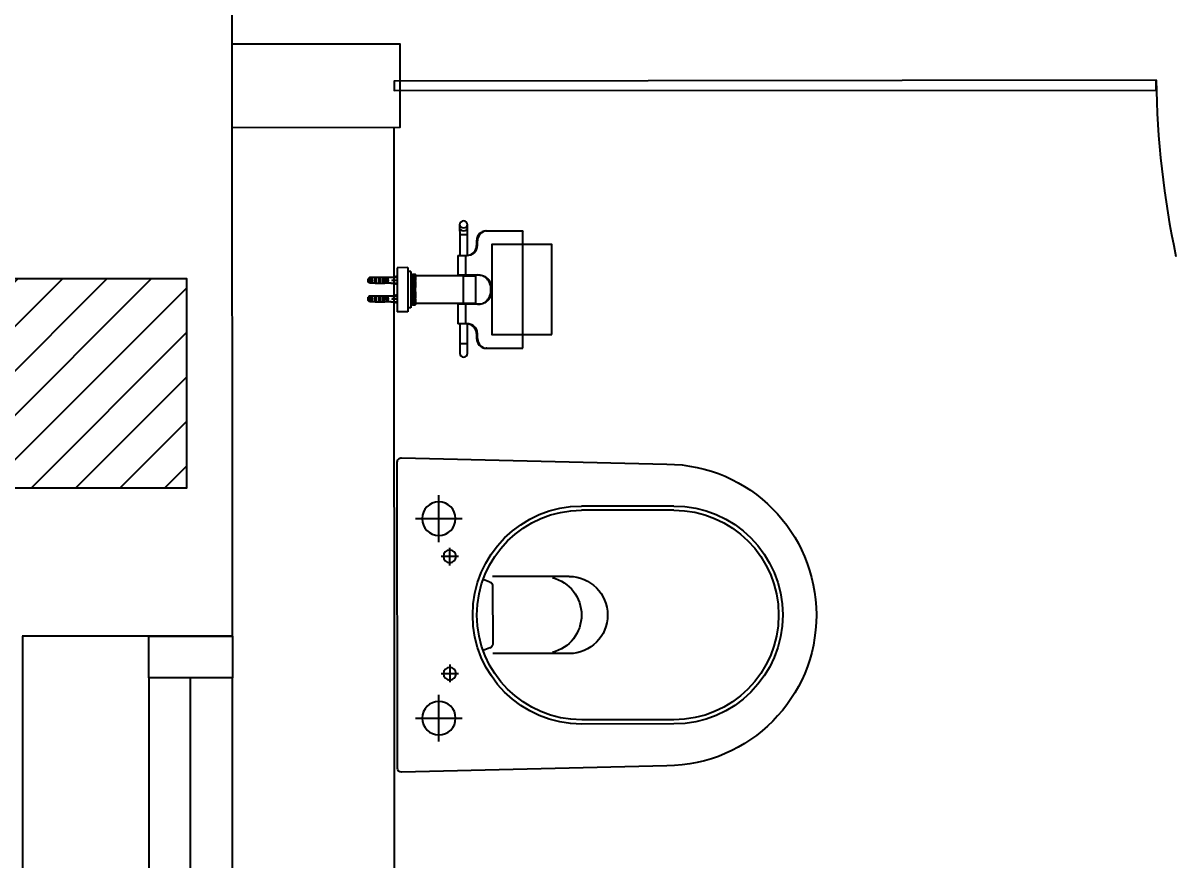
# Model space of a CAD drawing. Extents: x -678889171 to 586587, y -792238163 to 335485.
# Drawn here: x 83210 to 84585, y 35369 to 36367 of the extents above; entities that cross this region are included whole.
import ezdxf

# ---------------------------------------------------------------- set-up
doc = ezdxf.new("R2010")
doc.units = 0
doc.header["$MEASUREMENT"] = 0
doc.set_wipeout_variables(frame=1)
for name, color, linetype in [('XR-A-9TH-FLOOR$0$A-ANNO-SYMB', 252, 'Continuous'), ('XR-A-9TH-FLOOR$0$A-WALL', 252, 'Continuous'), ('XR-A-col-910$0$A-COLS', 252, 'Continuous'), ('XR-A-col-910$0$A-COLS-PATT', 252, 'Continuous'), ('XR-Typ24$0$XR-A-2ND-FLOOR$0$XR-A-TYP-2-3-4-5-6-7-8-9-10$0$A-FURN-SANT', 252, 'Continuous'), ('XR-Typ24$0$XR-A-2ND-FLOOR$0$XR-A-TYP-2-3-4-5-6-7-8-9-10$0$A-GLAZ', 252, 'Continuous'), ('XR-Typ24$0$XR-A-2ND-FLOOR$0$XR-A-TYP-2-3-4-5-6-7-8-9-10$0$A-GLAZ-FULL', 252, 'Continuous'), ('XR-Typ24$0$XR-A-2ND-FLOOR$0$XR-A-TYP-2-3-4-5-6-7-8-9-10$0$A-WALL', 252, 'Continuous'), ('XR-Typ24$0$XR-A-2ND-FLOOR$0$XR-A-TYP-2-3-4-5-6-7-8-9-10$0$XR-A-TYP-2-4-6-7-8$0$A-GLAZ', 252, 'Continuous')]:
    doc.layers.add(name, color=color, linetype=linetype)
doc.layers.add('XR-A-col-910$0$MOD-COL', color=252, linetype='Continuous', lineweight=50)

# ---------------------------------------------------------------- blocks, each defined once
blk = doc.blocks.new('*U1543')
at = {"layer": 'XR-A-col-910$0$A-COLS-PATT'}
h = blk.add_hatch(dxfattribs=at)
h.set_pattern_fill('ANSI31', color=256, scale=300)
h.set_pattern_definition([(45, (-2500, 50), (-26.516504, 26.516504), [])])
h.paths.add_polyline_path([(-18333.5, 85098.8), (-15333.5, 85098.8), (-15333.5, 84848.8), (-18333.5, 84848.8)])
at = {"layer": 'XR-A-col-910$0$A-COLS'}
blk.add_lwpolyline([(-18333.5, 85098.8), (-15333.5, 85098.8), (-15333.5, 84848.8), (-18333.5, 84848.8)], close=True, dxfattribs=at)
blk = doc.blocks.new('XR-A-col-910')
at = {"layer": 'XR-A-col-910$0$MOD-COL'}
blk.add_blockref('*U1543', (101538.5, -62558.8), dxfattribs=at)
blk = doc.blocks.new('XR-Typ24$0$XR-A-2ND-FLOOR$0$XR-A-TYP-2-3-4-5-6-7-8-9-10$0$XR-A-TYP$0$TYPICAL TYPES$0$XREF_3BR$0$SE4')
at = {"layer": 'XR-Typ24$0$XR-A-2ND-FLOOR$0$XR-A-TYP-2-3-4-5-6-7-8-9-10$0$A-FURN-SANT'}
for p, q in [((416.2, 478.2, 0), (410.3, 478.2, 0)), ((410.3, 472.4, 0), (410.3, 478.2, 0)), ((410.3, 472.4, 0), (410.3, 472.3, 0)), ((410.3, 472.3, 0), (410.3, 472.3, 0)), ((411.2, 476.4, 0), (415.2, 476.4, 0)), ((411.2, 476.4, 0), (411.2, 475.4, 0)), ((415.2, 475.4, 0), (411.2, 475.4, 0)), ((411.2, 472.4, 0), (415.2, 472.4, 0)), ((411.2, 472.4, 0), (411.2, 471.4, 0)), ((411.5, 479.4, 0), (414.9, 479.4, 0)), ((415.2, 476.4, 0), (415.2, 475.4, 0)), ((415.2, 472.4, 0), (415.2, 471.4, 0)), ((416.2, 472.4, 0), (416.2, 478.2, 0)), ((416.2, 472.4, 0), (416.2, 472.3, 0)), ((416.2, 472.3, 0), (416.2, 472.3, 0)), ((435.2, 478.2, 0), (429.3, 478.2, 0)), ((429.3, 472.4, 0), (429.3, 478.2, 0)), ((429.3, 472.4, 0), (429.3, 472.3, 0)), ((429.3, 472.3, 0), (429.3, 472.3, 0)), ((430.2, 476.4, 0), (434.2, 476.4, 0)), ((430.2, 476.4, 0), (430.2, 475.4, 0)), ((434.2, 475.4, 0), (430.2, 475.4, 0)), ((430.2, 472.4, 0), (434.2, 472.4, 0)), ((430.2, 472.4, 0), (430.2, 471.4, 0)), ((430.5, 479.4, 0), (433.9, 479.4, 0)), ((434.2, 476.4, 0), (434.2, 475.4, 0)), ((434.2, 472.4, 0), (434.2, 471.4, 0)), ((435.2, 472.4, 0), (435.2, 478.2, 0)), ((435.2, 472.4, 0), (435.2, 472.3, 0)), ((435.2, 472.3, 0), (435.2, 472.3, 0)), ((410.2, 470.5, 0), (410.4, 470.5, 0)), ((410.2, 465.5, 0), (410.2, 463.9, 0)), ((410.2, 464.6, 0), (410.5, 464.6, 0)), ((410.3, 462.8, 0), (410.3, 462.8, 0)), ((410.3, 462.8, 0), (410.3, 462.6, 0)), ((410.3, 456.4, 0), (410.3, 462.6, 0)), ((415.2, 471.4, 0), (411.2, 471.4, 0)), ((411.2, 468.4, 0), (415.2, 468.4, 0)), ((411.2, 468.4, 0), (411.2, 467.4, 0)), ((415.2, 467.4, 0), (411.2, 467.4, 0)), ((411.2, 464.4, 0), (412.5, 464.4, 0)), ((411.2, 464.4, 0), (411.2, 463.5, 0)), ((412.5, 463.5, 0), (411.2, 463.5, 0)), ((411.2, 460.4, 0), (412.5, 460.4, 0)), ((411.2, 460.4, 0), (411.2, 459.5, 0)), ((412.5, 464.4, 0), (412.5, 464.6, 0)), ((413.2, 464.4, 0), (412.5, 464.4, 0)), ((412.5, 460.9, 0), (412.5, 464.4, 0)), ((414, 460.9, 0), (412.5, 460.9, 0)), ((412.5, 460.3, 0), (412.5, 460.9, 0)), ((414, 460.3, 0), (412.5, 460.3, 0)), ((414, 464.4, 0), (413.2, 464.4, 0)), ((414, 464.4, 0), (414, 464.6, 0)), ((414, 464.4, 0), (415.2, 464.4, 0)), ((414, 460.9, 0), (414, 464.4, 0)), ((415.2, 463.5, 0), (414, 463.5, 0)), ((414, 460.3, 0), (414, 460.9, 0)), ((414, 460.4, 0), (415.2, 460.4, 0)), ((415.2, 468.4, 0), (415.2, 467.4, 0)), ((415.2, 464.4, 0), (415.2, 463.5, 0)), ((415.2, 460.4, 0), (415.2, 459.5, 0)), ((416.2, 464.6, 0), (415.9, 464.6, 0)), ((416.2, 470.5, 0), (416, 470.5, 0)), ((416.2, 463.9, 0), (416.2, 465.5, 0)), ((416.2, 462.8, 0), (416.2, 462.6, 0)), ((416.2, 462.8, 0), (416.2, 462.8, 0)), ((416.2, 456.4, 0), (416.2, 462.6, 0)), ((429.2, 470.5, 0), (429.4, 470.5, 0)), ((429.2, 465.5, 0), (429.2, 463.9, 0)), ((429.2, 464.6, 0), (429.5, 464.6, 0)), ((429.3, 462.8, 0), (429.3, 462.8, 0)), ((429.3, 462.8, 0), (429.3, 462.6, 0)), ((429.3, 456.4, 0), (429.3, 462.6, 0)), ((434.2, 471.4, 0), (430.2, 471.4, 0)), ((430.2, 468.4, 0), (434.2, 468.4, 0)), ((430.2, 468.4, 0), (430.2, 467.4, 0)), ((434.2, 467.4, 0), (430.2, 467.4, 0)), ((430.2, 464.4, 0), (431.5, 464.4, 0)), ((430.2, 464.4, 0), (430.2, 463.5, 0)), ((431.5, 463.5, 0), (430.2, 463.5, 0)), ((430.2, 460.4, 0), (431.5, 460.4, 0)), ((430.2, 460.4, 0), (430.2, 459.5, 0)), ((431.5, 464.4, 0), (431.5, 464.6, 0)), ((432.2, 464.4, 0), (431.5, 464.4, 0)), ((431.5, 460.9, 0), (431.5, 464.4, 0)), ((433, 460.9, 0), (431.5, 460.9, 0)), ((431.5, 460.3, 0), (431.5, 460.9, 0)), ((433, 460.3, 0), (431.5, 460.3, 0)), ((433, 464.4, 0), (432.2, 464.4, 0)), ((433, 464.4, 0), (433, 464.6, 0)), ((433, 464.4, 0), (434.2, 464.4, 0)), ((433, 460.9, 0), (433, 464.4, 0)), ((434.2, 463.5, 0), (433, 463.5, 0)), ((433, 460.3, 0), (433, 460.9, 0)), ((433, 460.4, 0), (434.2, 460.4, 0)), ((434.2, 468.4, 0), (434.2, 467.4, 0)), ((434.2, 464.4, 0), (434.2, 463.5, 0)), ((434.2, 460.4, 0), (434.2, 459.5, 0)), ((435.2, 464.6, 0), (434.9, 464.6, 0)), ((435.2, 470.5, 0), (435, 470.5, 0)), ((435.2, 463.9, 0), (435.2, 465.5, 0)), ((435.2, 462.8, 0), (435.2, 462.6, 0)), ((435.2, 462.8, 0), (435.2, 462.8, 0)), ((435.2, 456.4, 0), (435.2, 462.6, 0)), ((445.2, 449.9, 0), (400.2, 449.9, 0)), ((400.2, 438.9, 0), (400.2, 449.9, 0)), ((409, 449.9, 0), (410.2, 455.4, 0)), ((410.2, 456.4, 0), (410.3, 456.4, 0)), ((410.2, 456.4, 0), (410.2, 455.4, 0)), ((415.2, 459.5, 0), (411.2, 459.5, 0)), ((413.2, 449.9, 0), (413.2, 455.4, 0)), ((416.2, 456.4, 0), (416.2, 456.4, 0)), ((416.2, 455.4, 0), (416.2, 456.4, 0)), ((417.5, 449.9, 0), (416.2, 455.4, 0)), ((428, 449.9, 0), (429.2, 455.4, 0)), ((429.3, 456.4, 0), (429.2, 456.4, 0)), ((429.2, 456.4, 0), (429.2, 455.4, 0)), ((434.2, 459.5, 0), (430.2, 459.5, 0)), ((432.2, 449.9, 0), (432.2, 455.4, 0)), ((435.2, 456.4, 0), (435.2, 456.4, 0)), ((435.2, 455.4, 0), (435.2, 456.4, 0)), ((436.5, 449.9, 0), (435.2, 455.4, 0)), ((445.2, 438.9, 0), (445.2, 449.9, 0)), ((445.2, 438.9, 0), (400.2, 438.9, 0)), ((404.2, 435.9, 0), (404.2, 438.9, 0)), ((441.2, 435.9, 0), (441.2, 438.9, 0)), ((441.2, 435.9, 0), (404.2, 435.9, 0)), ((407.2, 434.2, 0), (407.2, 434.2, 0)), ((407.2, 431.4, 0), (407.2, 434.2, 0)), ((407.7, 434.2, 0), (407.2, 434.2, 0)), ((407.2, 434.2, 0), (407.2, 431.4, 0)), ((407.5, 431.4, 0), (407.2, 431.4, 0)), ((407.2, 431.4, 0), (407.2, 431.4, 0)), ((407.2, 431.4, 0), (407.2, 431.2, 0)), ((407.2, 431.4, 0), (407.2, 431.2, 0)), ((407.2, 431.2, 0), (407.2, 431.2, 0)), ((407.2, 431.2, 0), (407.4, 431.2, 0)), ((407.4, 431.4, 0), (407.4, 431.2, 0)), ((407.4, 431.2, 0), (407.5, 431.2, 0)), ((407.5, 431.4, 0), (407.5, 431.2, 0)), ((408, 431.2, 0), (407.5, 431.2, 0)), ((407.7, 435.9, 0), (407.7, 434.2, 0)), ((408, 434.2, 0), (407.7, 434.2, 0)), ((407.8, 433.3, 0), (407.8, 434.2, 0)), ((407.8, 434.2, 0), (407.8, 433.6, 0)), ((407.9, 433.6, 0), (407.8, 433.6, 0)), ((407.8, 433.6, 0), (407.8, 433.3, 0)), ((407.8, 433.3, 0), (407.8, 433.3, 0)), ((407.8, 433.3, 0), (407.9, 433.3, 0)), ((407.9, 434.2, 0), (407.9, 433.6, 0)), ((407.9, 433.6, 0), (408, 433.6, 0)), ((407.9, 433.3, 0), (407.9, 433.6, 0)), ((407.9, 433.3, 0), (408.4, 433.3, 0)), ((408.2, 434.2, 0), (408, 434.2, 0)), ((408, 433.6, 0), (408, 434.2, 0)), ((408, 434.2, 0), (408, 433.6, 0)), ((408.2, 433.6, 0), (408, 433.6, 0)), ((408, 431.2, 0), (408, 433.3, 0)), ((408.3, 431.6, 0), (408, 431.6, 0)), ((408.4, 431.4, 0), (408, 431.4, 0)), ((408, 431.2, 0), (408.1, 431.2, 0)), ((408.1, 431.4, 0), (408.1, 431.2, 0)), ((408.1, 431.2, 0), (408.4, 431.2, 0)), ((408.2, 433.6, 0), (408.2, 434.2, 0)), ((409.6, 434.2, 0), (408.2, 434.2, 0)), ((409.9, 433.6, 0), (408.2, 433.6, 0)), ((408.3, 431.6, 0), (408.3, 433.3, 0)), ((408.4, 431.6, 0), (408.3, 431.6, 0)), ((408.4, 433.6, 0), (408.4, 431.6, 0)), ((408.9, 431.6, 0), (408.4, 431.6, 0)), ((408.4, 431.6, 0), (408.4, 431.2, 0)), ((409.6, 431.2, 0), (408.4, 431.2, 0)), ((408.7, 381.9, 0), (408.7, 431.2, 0)), ((408.9, 431.6, 0), (408.9, 433.6, 0)), ((408.9, 431.6, 0), (409.3, 431.6, 0)), ((409.3, 431.6, 0), (409.3, 433.6, 0)), ((409.3, 431.6, 0), (409.6, 431.6, 0)), ((411.7, 434.2, 0), (409.6, 434.2, 0)), ((409.6, 431.6, 0), (409.6, 433.6, 0)), ((409.6, 431.2, 0), (409.6, 431.6, 0)), ((409.6, 431.6, 0), (410.1, 431.6, 0)), ((412, 431.2, 0), (409.6, 431.2, 0)), ((409.9, 433.6, 0), (409.9, 434.2, 0)), ((412.4, 433.6, 0), (409.9, 433.6, 0)), ((410.1, 431.6, 0), (410.1, 433.6, 0)), ((410.1, 431.6, 0), (410.5, 431.6, 0)), ((410.5, 431.6, 0), (410.5, 433.6, 0)), ((410.5, 431.6, 0), (411.3, 431.6, 0)), ((411.3, 431.6, 0), (411.3, 433.6, 0)), ((411.3, 431.6, 0), (411.7, 431.6, 0)), ((412.4, 434.2, 0), (411.7, 434.2, 0)), ((411.7, 431.6, 0), (411.7, 433.6, 0)), ((411.7, 431.6, 0), (412.2, 431.6, 0)), ((412, 431.2, 0), (412, 431.6, 0)), ((413.4, 431.2, 0), (412, 431.2, 0)), ((412.2, 431.6, 0), (412.2, 433.6, 0)), ((412.2, 431.6, 0), (412.8, 431.6, 0)), ((412.8, 434.2, 0), (412.4, 434.2, 0)), ((412.4, 433.6, 0), (412.4, 434.2, 0)), ((412.8, 433.6, 0), (412.4, 433.6, 0)), ((413.6, 434.2, 0), (412.8, 434.2, 0)), ((412.8, 433.6, 0), (412.8, 434.2, 0)), ((413.6, 433.6, 0), (412.8, 433.6, 0)), ((412.8, 431.6, 0), (412.8, 433.6, 0)), ((412.8, 431.6, 0), (416, 431.6, 0)), ((413.4, 431.2, 0), (413.4, 431.6, 0)), ((413.4, 431.2, 0), (413.4, 431.6, 0)), ((413.4, 431.2, 0), (413.4, 431.2, 0)), ((415.6, 434.2, 0), (413.6, 434.2, 0)), ((413.6, 433.6, 0), (413.6, 434.2, 0)), ((415.6, 433.6, 0), (413.6, 433.6, 0)), ((414.2, 431.6, 0), (414.2, 431.2, 0)), ((414.6, 431.2, 0), (414.2, 431.2, 0)), ((414.6, 431.6, 0), (414.6, 431.2, 0)), ((414.7, 431.2, 0), (414.6, 431.2, 0)), ((414.7, 431.2, 0), (414.7, 431.6, 0)), ((414.9, 431.2, 0), (414.7, 431.2, 0)), ((414.9, 431.2, 0), (414.9, 431.6, 0)), ((415.1, 431.2, 0), (414.9, 431.2, 0)), ((415.1, 431.2, 0), (415.1, 431.6, 0)), ((415.9, 431.2, 0), (415.1, 431.2, 0)), ((416.2, 434.2, 0), (415.6, 434.2, 0)), ((415.6, 433.6, 0), (415.6, 434.2, 0)), ((416.2, 433.6, 0), (415.6, 433.6, 0)), ((415.9, 431.2, 0), (415.9, 431.6, 0)), ((416.8, 431.2, 0), (415.9, 431.2, 0)), ((416, 431.6, 0), (416, 433.6, 0)), ((416, 431.6, 0), (419.6, 431.6, 0)), ((418.1, 434.2, 0), (416.2, 434.2, 0)), ((416.2, 433.6, 0), (416.2, 434.2, 0)), ((418.1, 433.6, 0), (416.2, 433.6, 0)), ((416.8, 431.2, 0), (416.8, 431.6, 0)), ((418.5, 431.2, 0), (416.8, 431.2, 0)), ((418.8, 434.2, 0), (418.1, 434.2, 0)), ((418.1, 433.6, 0), (418.1, 434.2, 0)), ((418.8, 433.6, 0), (418.1, 433.6, 0)), ((418.5, 431.2, 0), (418.5, 431.6, 0)), ((419.7, 431.2, 0), (418.5, 431.2, 0)), ((419.3, 434.2, 0), (418.8, 434.2, 0)), ((418.8, 433.6, 0), (418.8, 434.2, 0)), ((419.3, 433.6, 0), (418.8, 433.6, 0)), ((419.5, 434.2, 0), (419.3, 434.2, 0)), ((419.3, 433.6, 0), (419.3, 434.2, 0)), ((419.5, 433.6, 0), (419.3, 433.6, 0)), ((419.6, 434.2, 0), (419.5, 434.2, 0)), ((419.5, 433.6, 0), (419.5, 434.2, 0)), ((419.6, 433.6, 0), (419.5, 433.6, 0)), ((420.2, 434.2, 0), (419.6, 434.2, 0)), ((419.6, 433.6, 0), (419.6, 434.2, 0)), ((420.2, 433.6, 0), (419.6, 433.6, 0)), ((419.6, 431.6, 0), (419.6, 433.6, 0)), ((419.6, 431.6, 0), (420.1, 431.6, 0)), ((419.7, 431.2, 0), (419.7, 431.6, 0)), ((420.4, 431.2, 0), (419.7, 431.2, 0)), ((420.1, 431.6, 0), (420.1, 433.6, 0)), ((420.1, 433.6, 0), (420.1, 431.6, 0)), ((420.1, 431.6, 0), (420.1, 431.6, 0)), ((420.1, 431.6, 0), (420.3, 431.6, 0)), ((420.2, 433.6, 0), (420.2, 434.2, 0)), ((420.2, 434.2, 0), (420.2, 434.2, 0)), ((420.3, 434.2, 0), (420.2, 434.2, 0)), ((420.2, 433.6, 0), (420.2, 434.2, 0)), ((420.2, 433.6, 0), (420.2, 433.6, 0)), ((420.3, 431.6, 0), (420.3, 434.2, 0)), ((420.3, 434.2, 0), (420.6, 434.2, 0)), ((420.3, 431.6, 0), (420.6, 431.6, 0)), ((420.4, 431.2, 0), (420.4, 431.6, 0)), ((420.6, 434.2, 0), (420.8, 434.2, 0)), ((420.6, 431.6, 0), (420.6, 434.2, 0)), ((420.6, 431.6, 0), (420.6, 432.2, 0)), ((420.6, 432.2, 0), (420.8, 432.2, 0)), ((420.6, 431.6, 0), (420.6, 432.2, 0)), ((420.6, 431.6, 0), (420.6, 431.6, 0)), ((420.6, 431.6, 0), (420.6, 431.6, 0)), ((420.6, 431.6, 0), (420.9, 431.6, 0)), ((420.8, 432.2, 0), (420.8, 434.2, 0)), ((420.8, 434.2, 0), (422, 434.2, 0)), ((420.8, 432.2, 0), (422, 432.2, 0)), ((420.9, 431.6, 0), (420.9, 432.2, 0)), ((420.9, 431.6, 0), (421.2, 431.6, 0)), ((421.2, 431.6, 0), (421.2, 432.2, 0)), ((421.3, 431.6, 0), (421.2, 431.6, 0)), ((421.3, 431.6, 0), (421.3, 432.2, 0)), ((421.3, 431.6, 0), (422.4, 431.6, 0)), ((422, 432.2, 0), (422, 434.2, 0)), ((422, 434.2, 0), (422.3, 434.2, 0)), ((422, 432.2, 0), (422.3, 432.2, 0)), ((424.9, 434.2, 0), (422.3, 434.2, 0)), ((422.3, 432.2, 0), (422.3, 434.2, 0)), ((422.3, 432.2, 0), (422.7, 432.2, 0)), ((422.4, 431.6, 0), (422.4, 432.2, 0)), ((422.4, 431.6, 0), (422.7, 431.6, 0)), ((422.7, 432.2, 0), (422.7, 434.2, 0)), ((422.7, 432.5, 0), (422.7, 432.5, 0)), ((422.7, 432.5, 0), (422.9, 432.5, 0)), ((422.7, 431.6, 0), (422.7, 432.5, 0)), ((422.7, 432.5, 0), (422.7, 431.6, 0)), ((422.7, 431.6, 0), (422.7, 432.2, 0)), ((422.7, 431.6, 0), (422.7, 432.2, 0)), ((422.7, 431.6, 0), (422.7, 431.6, 0)), ((422.7, 431.6, 0), (422.7, 431.6, 0)), ((422.7, 431.6, 0), (423, 431.6, 0)), ((422.7, 431.4, 0), (422.7, 431.4, 0)), ((422.9, 432.5, 0), (422.9, 434.2, 0)), ((422.9, 432.5, 0), (424, 432.5, 0)), ((423, 431.6, 0), (423, 432.5, 0)), ((423, 431.6, 0), (424.1, 431.6, 0)), ((423.7, 431.6, 0), (423.7, 431.6, 0)), ((424, 432.5, 0), (424, 434.2, 0)), ((424, 432.5, 0), (424, 434.2, 0)), ((424, 432.5, 0), (424, 432.5, 0)), ((424.1, 434.2, 0), (424.1, 431.6, 0)), ((424.2, 431.6, 0), (424.1, 431.6, 0)), ((424.2, 431.6, 0), (424.2, 434.2, 0)), ((424.2, 431.6, 0), (424.5, 431.6, 0)), ((424.5, 431.6, 0), (424.5, 434.2, 0)), ((424.5, 431.6, 0), (424.8, 431.6, 0)), ((424.8, 431.6, 0), (424.8, 434.2, 0)), ((424.8, 434.2, 0), (424.8, 431.6, 0)), ((424.8, 431.6, 0), (424.8, 431.6, 0)), ((424.8, 431.6, 0), (424.9, 431.6, 0)), ((424.9, 434.2, 0), (425.1, 434.2, 0)), ((424.9, 434.2, 0), (424.9, 431.6, 0)), ((424.9, 431.6, 0), (425.1, 431.6, 0)), ((425, 431.2, 0), (425, 431.6, 0)), ((425.7, 431.2, 0), (425, 431.2, 0)), ((425.1, 431.6, 0), (425.1, 434.2, 0)), ((425.2, 434.2, 0), (425.1, 434.2, 0)), ((425.1, 431.6, 0), (425.4, 431.6, 0)), ((425.8, 434.2, 0), (425.2, 434.2, 0)), ((425.2, 434.2, 0), (425.2, 434.2, 0)), ((425.2, 433.6, 0), (425.2, 434.2, 0)), ((425.2, 434.2, 0), (425.2, 433.6, 0)), ((425.8, 433.6, 0), (425.2, 433.6, 0)), ((425.2, 433.6, 0), (425.2, 433.6, 0)), ((425.4, 431.6, 0), (425.4, 433.6, 0)), ((425.4, 431.6, 0), (425.4, 433.6, 0)), ((425.4, 431.6, 0), (425.8, 431.6, 0)), ((425.4, 431.6, 0), (425.4, 431.6, 0)), ((425.7, 431.2, 0), (425.7, 431.6, 0)), ((426.9, 431.2, 0), (425.7, 431.2, 0)), ((425.9, 434.2, 0), (425.8, 434.2, 0)), ((425.8, 433.6, 0), (425.8, 434.2, 0)), ((425.9, 433.6, 0), (425.8, 433.6, 0)), ((425.8, 431.6, 0), (425.8, 433.6, 0)), ((425.8, 431.6, 0), (429.4, 431.6, 0)), ((426.1, 434.2, 0), (425.9, 434.2, 0)), ((425.9, 433.6, 0), (425.9, 434.2, 0)), ((426.1, 433.6, 0), (425.9, 433.6, 0)), ((426.6, 434.2, 0), (426.1, 434.2, 0)), ((426.1, 433.6, 0), (426.1, 434.2, 0)), ((426.6, 433.6, 0), (426.1, 433.6, 0)), ((427.3, 434.2, 0), (426.6, 434.2, 0)), ((426.6, 433.6, 0), (426.6, 434.2, 0)), ((427.3, 433.6, 0), (426.6, 433.6, 0)), ((426.9, 431.2, 0), (426.9, 431.6, 0)), ((428.6, 431.2, 0), (426.9, 431.2, 0)), ((429.3, 434.2, 0), (427.3, 434.2, 0)), ((427.3, 433.6, 0), (427.3, 434.2, 0)), ((429.3, 433.6, 0), (427.3, 433.6, 0)), ((428.6, 431.2, 0), (428.6, 431.6, 0)), ((429.5, 431.2, 0), (428.6, 431.2, 0)), ((429.9, 434.2, 0), (429.3, 434.2, 0)), ((429.3, 433.6, 0), (429.3, 434.2, 0)), ((429.9, 433.6, 0), (429.3, 433.6, 0)), ((429.4, 431.6, 0), (429.4, 433.6, 0)), ((429.4, 431.6, 0), (432.6, 431.6, 0)), ((429.5, 431.2, 0), (429.5, 431.6, 0)), ((430.4, 431.2, 0), (429.5, 431.2, 0)), ((431.8, 434.2, 0), (429.9, 434.2, 0)), ((429.9, 433.6, 0), (429.9, 434.2, 0)), ((431.8, 433.6, 0), (429.9, 433.6, 0)), ((430.4, 431.2, 0), (430.4, 431.6, 0)), ((430.6, 431.2, 0), (430.4, 431.2, 0)), ((430.6, 431.2, 0), (430.6, 431.6, 0)), ((430.7, 431.2, 0), (430.6, 431.2, 0)), ((430.7, 431.2, 0), (430.7, 431.6, 0)), ((430.8, 431.2, 0), (430.7, 431.2, 0)), ((430.8, 431.2, 0), (430.8, 431.6, 0)), ((431.2, 431.2, 0), (430.8, 431.2, 0)), ((431.2, 431.2, 0), (431.2, 431.6, 0)), ((432.6, 434.2, 0), (431.8, 434.2, 0)), ((431.8, 433.6, 0), (431.8, 434.2, 0)), ((432.6, 433.6, 0), (431.8, 433.6, 0)), ((432, 431.2, 0), (432, 431.6, 0)), ((432, 431.6, 0), (432, 431.2, 0)), ((433.4, 431.2, 0), (432, 431.2, 0)), ((432, 431.2, 0), (432, 431.2, 0)), ((433, 434.2, 0), (432.6, 434.2, 0)), ((432.6, 433.6, 0), (432.6, 434.2, 0)), ((433, 433.6, 0), (432.6, 433.6, 0)), ((432.6, 431.6, 0), (432.6, 433.6, 0)), ((432.6, 431.6, 0), (433.3, 431.6, 0)), ((433, 433.6, 0), (433, 434.2, 0)), ((433.7, 434.2, 0), (433, 434.2, 0)), ((435.6, 433.6, 0), (433, 433.6, 0)), ((433.3, 431.6, 0), (433.3, 433.6, 0)), ((433.3, 431.6, 0), (433.7, 431.6, 0)), ((433.4, 431.2, 0), (433.4, 431.6, 0)), ((435.8, 431.2, 0), (433.4, 431.2, 0)), ((435.8, 434.2, 0), (433.7, 434.2, 0)), ((433.7, 431.6, 0), (433.7, 433.6, 0)), ((433.7, 431.6, 0), (434.2, 431.6, 0)), ((434.2, 431.6, 0), (434.2, 433.6, 0)), ((434.2, 431.6, 0), (434.9, 431.6, 0)), ((434.9, 431.6, 0), (434.9, 433.6, 0)), ((434.9, 431.6, 0), (435.3, 431.6, 0)), ((435.3, 431.6, 0), (435.3, 433.6, 0)), ((435.3, 431.6, 0), (435.8, 431.6, 0)), ((435.6, 433.6, 0), (435.6, 434.2, 0)), ((437.2, 433.6, 0), (435.6, 433.6, 0)), ((437.2, 434.2, 0), (435.8, 434.2, 0)), ((435.8, 431.6, 0), (435.8, 433.6, 0)), ((435.8, 431.2, 0), (435.8, 431.6, 0)), ((435.8, 431.6, 0), (436.2, 431.6, 0)), ((437.1, 431.2, 0), (435.8, 431.2, 0)), ((436.2, 431.6, 0), (436.2, 433.6, 0)), ((436.2, 431.6, 0), (436.6, 431.6, 0)), ((436.6, 431.6, 0), (436.6, 433.6, 0)), ((437, 431.6, 0), (436.6, 431.6, 0)), ((436.7, 381.9, 0), (436.7, 431.2, 0)), ((437, 431.6, 0), (437, 433.6, 0)), ((437, 433.3, 0), (437.6, 433.3, 0)), ((437.1, 431.6, 0), (437, 431.6, 0)), ((437.1, 431.6, 0), (437.1, 433.3, 0)), ((437.4, 431.6, 0), (437.1, 431.6, 0)), ((437.1, 431.2, 0), (437.1, 431.6, 0)), ((437.4, 431.4, 0), (437.1, 431.4, 0)), ((437.1, 431.2, 0), (437.3, 431.2, 0)), ((437.4, 434.2, 0), (437.2, 434.2, 0)), ((437.2, 433.6, 0), (437.2, 434.2, 0)), ((437.4, 433.6, 0), (437.2, 433.6, 0)), ((437.3, 431.4, 0), (437.3, 431.2, 0)), ((437.3, 431.2, 0), (437.4, 431.2, 0)), ((437.7, 434.2, 0), (437.4, 434.2, 0)), ((437.4, 433.6, 0), (437.4, 434.2, 0)), ((437.4, 431.2, 0), (437.4, 433.3, 0)), ((437.9, 431.2, 0), (437.4, 431.2, 0)), ((437.5, 433.6, 0), (437.5, 434.2, 0)), ((437.5, 433.6, 0), (437.6, 433.6, 0)), ((437.6, 433.6, 0), (437.6, 434.2, 0)), ((437.6, 433.6, 0), (437.6, 434.2, 0)), ((437.6, 433.6, 0), (437.6, 433.6, 0)), ((437.6, 433.3, 0), (437.6, 433.6, 0)), ((437.6, 433.3, 0), (437.6, 433.6, 0)), ((437.6, 433.3, 0), (437.6, 433.3, 0)), ((437.6, 433.3, 0), (437.7, 433.3, 0)), ((437.7, 435.9, 0), (437.7, 434.2, 0)), ((438.2, 434.2, 0), (437.7, 434.2, 0)), ((437.7, 433.3, 0), (437.7, 434.2, 0)), ((438.2, 431.4, 0), (437.9, 431.4, 0)), ((437.9, 431.4, 0), (437.9, 431.2, 0)), ((437.9, 431.2, 0), (438.1, 431.2, 0)), ((438.1, 431.4, 0), (438.1, 431.2, 0)), ((438.1, 431.2, 0), (438.3, 431.2, 0)), ((438.2, 434.2, 0), (438.3, 434.2, 0)), ((438.2, 431.4, 0), (438.2, 434.2, 0)), ((438.3, 431.4, 0), (438.2, 431.4, 0)), ((438.3, 431.4, 0), (438.3, 434.2, 0)), ((438.3, 431.4, 0), (438.3, 431.2, 0)), ((438.3, 431.2, 0), (438.3, 431.4, 0)), ((438.3, 431.2, 0), (438.3, 431.2, 0)), ((367.7, 385.9, 0), (357.7, 385.9, 0)), ((357.7, 377.9, 0), (367.7, 377.9, 0)), ((367.7, 385.9, 0), (367.7, 377.9, 0)), ((387.7, 385.9, 0), (367.7, 385.9, 0)), ((367.7, 377.9, 0), (387.6, 377.9, 0)), ((387.7, 379.8, 0), (387.7, 387.9, 0)), ((407.7, 387.9, 0), (387.7, 387.9, 0)), ((407.7, 379.8, 0), (387.7, 379.8, 0)), ((387.7, 378.6, 0), (387.7, 379.8, 0)), ((407.7, 379.8, 0), (407.7, 387.9, 0)), ((407.7, 379.8, 0), (407.7, 387.9, 0)), ((408.7, 387.9, 0), (407.7, 387.9, 0)), ((407.7, 366.7, 0), (407.7, 379.8, 0)), ((408.7, 381.9, 0), (436.7, 381.9, 0)), ((408.7, 369.4, 0), (408.7, 381.9, 0)), ((437.7, 387.9, 0), (436.7, 387.9, 0)), ((436.7, 381.9, 0), (436.7, 369.4, 0)), ((437.7, 387.9, 0), (437.7, 379.8, 0)), ((457.7, 387.9, 0), (437.7, 387.9, 0)), ((437.7, 387.9, 0), (437.7, 379.8, 0)), ((437.7, 379.8, 0), (437.7, 366.7, 0)), ((457.7, 379.8, 0), (437.7, 379.8, 0)), ((457.7, 387.9, 0), (457.7, 379.8, 0)), ((478.7, 385.9, 0), (457.7, 385.9, 0)), ((457.7, 379.8, 0), (457.7, 378.6, 0)), ((457.8, 377.9, 0), (478.7, 377.9, 0)), ((478.7, 377.9, 0), (478.7, 385.9, 0)), ((485.8, 385.9, 0), (478.7, 385.9, 0)), ((478.7, 377.9, 0), (485.8, 377.9, 0)), ((488.9, 385.9, 0), (485.8, 385.9, 0)), ((485.8, 377.9, 0), (488.9, 377.9, 0)), ((377.7, 368.6, 0), (372.7, 368.6, 0)), ((372.7, 368.6, 0), (372.7, 367.7, 0)), ((372.7, 367.7, 0), (377.7, 367.7, 0)), ((377.7, 367.7, 0), (377.7, 368.6, 0)), ((407.7, 375.9, 0), (408.7, 375.9, 0)), ((408.7, 369.4, 0), (436.7, 369.4, 0)), ((436.7, 375.9, 0), (437.7, 375.9, 0)), ((467.7, 367.7, 0), (467.7, 368.6, 0)), ((472.7, 368.6, 0), (467.7, 368.6, 0)), ((467.7, 367.7, 0), (472.7, 367.7, 0)), ((472.7, 367.7, 0), (472.7, 368.6, 0)), ((362.7, 358.2, 0), (362.7, 359, 0)), ((362.7, 358.2, 0), (362.7, 321.2, 0)), ((482.7, 359, 0), (482.7, 358.2, 0)), ((482.7, 358.2, 0), (482.7, 321.2, 0)), ((362.8, 321.2, 0), (482.6, 321.2, 0))]:
    blk.add_line(p, q, dxfattribs=at)
at = {"layer": 'XR-Typ24$0$XR-A-2ND-FLOOR$0$XR-A-TYP-2-3-4-5-6-7-8-9-10$0$A-FURN-SANT', "elevation": 0}
for points in [[(407.2, 431.2), (438.3, 431.2), (438.3, 434.2), (407.2, 434.2)], [(376.8, 291.6), (468.7, 291.6), (468.7, 353.1), (376.8, 353.1)]]:
    blk.add_lwpolyline(points, close=True, dxfattribs=at)
at = {"layer": 'XR-Typ24$0$XR-A-2ND-FLOOR$0$XR-A-TYP-2-3-4-5-6-7-8-9-10$0$A-FURN-SANT'}
for centre, radius, start, end in [((420.6, 431.9, 0), 0.303, 249.713, 266.578), ((420.6, 431.7, 0), 0.191, 245.5072, 295.3419), ((420.8, 430.9, 0), 0.688, 95.9832, 109.0037), ((420.8, 431, 0), 0.513, 94.8314, 107.1936), ((421.2, 427.7, 0), 3.86, 76.2872, 96.7169), ((422.3, 431.6, 0), 0.178, 230.815, 271.7767), ((422.9, 432.6, 0), 1.25, 262.2328, 271.7069), ((423.2, 431.6, 0), 0.178, 268.2233, 308.9187), ((424.2, 427.6, 0), 3.94, 82.708, 103.5674), ((424.6, 430.9, 0), 0.688, 70.9963, 84.0168), ((424.6, 431, 0), 0.519, 72.5665, 84.4833), ((424.8, 431.9, 0), 0.303, 273.422, 290.287), ((357.7, 381.9, 0), 4, 90, 270), ((377.5, 377.9, 0), 10.3, 271.4545, 3.7433), ((382.8, 378.6, 0), 4.95, 342.2494, 1.6628), ((462.7, 378.6, 0), 4.95, 178.3503, 197.7376), ((468, 377.9, 0), 10.3, 176.2277, 268.5745), ((488.9, 381.9, 0), 4, 270, 90), ((372.7, 358.6, 0), 10, 89.9854, 177.4108), ((372.7, 357.7, 0), 9.98, 89.8092, 177.2539), ((377.6, 378.6, 0), 10, 270.7148, 351.5135), ((467.8, 378.6, 0), 9.96, 188.2757, 269.496), ((472.7, 358.6, 0), 10, 2.5889, 90.0149), ((472.7, 357.7, 0), 9.98, 2.7464, 90.1904), ((374.1, 175, 0), 146.7, 94.406, 94.4421), ((472.5, 201.7, 0), 120, 85.1228, 85.1671)]:
    blk.add_arc(centre, radius, start, end, dxfattribs=at)
for centre, major_axis, ratio, start_param, end_param in [((413.2, 470.5, 0), (0, 10.5), 0.285569, 1.403348, 1.570796), ((413.2, 474.1, 0), (0, -10.5), 0.285569, -1.403348, -1.209195), ((413.2, 477.1, 0), (3, 0), 0.760351, 3.989655, 5.435123), ((413.2, 474.1, 0), (0, -10.5), 0.285569, 1.209195, 1.403348), ((413.2, 470.5, 0), (0, 10.5), 0.285569, 4.712389, 4.879837), ((432.2, 470.5, 0), (0, 10.5), 0.285569, 1.403348, 1.570796), ((432.2, 474.1, 0), (0, -10.5), 0.285569, -1.403348, -1.209195), ((432.2, 477.1, 0), (3, 0), 0.760351, 3.989655, 5.435123), ((432.2, 474.1, 0), (0, -10.5), 0.285569, 1.209195, 1.403348), ((432.2, 470.5, 0), (0, 10.5), 0.285569, 4.712389, 4.879837), ((413.2, 470.5, 0), (0, -6.74), 0.445101, 4.712389, 4.895847), ((413.2, 468, 0), (0, 6.74), 0.445101, 1.209195, 1.545119), ((413.2, 468.4, 0), (0, -8.33), 0.359989, 4.738067, 5.192367), ((413.2, 465.5, 0), (0, 8.33), 0.359989, 1.39272, 1.673729), ((413.2, 463.9, 0), (0, 6.74), 0.445101, 1.467863, 1.738244), ((413.2, 461.5, 0), (0, 6.74), 0.445101, 1.090818, 1.403348), ((413.2, 473.1, 0), (3, 0), 0.760351, 3.989655, 5.435123), ((413.2, 469.1, 0), (3, 0), 0.760351, 3.989655, 5.435123), ((413.2, 465.7, 0), (3, 0), 0.976011, 3.989655, 4.459709), ((413.2, 471.4, 0), (0, -7.06), 0.425017, 6.030505, 6.283185), ((413.2, 471.4, 0), (0, 7.06), 0.425017, 3.141593, 3.394273), ((413.2, 465.7, 0), (3, 0), 0.976011, 4.965069, 5.435123), ((413.2, 468.4, 0), (0, -8.33), 0.359989, 1.090818, 1.545119), ((413.2, 461.5, 0), (0, 6.74), 0.445101, 4.879837, 5.192367), ((413.2, 468, 0), (0, 6.74), 0.445101, 4.738067, 5.073991), ((413.2, 470.5, 0), (0, 6.74), 0.445101, 4.528931, 4.712389), ((413.2, 465.5, 0), (0, 8.33), 0.359989, 4.609456, 4.890466), ((413.2, 463.9, 0), (0, 6.74), 0.445101, 4.544941, 4.815322), ((432.2, 470.5, 0), (0, 6.74), 0.445101, 1.570796, 1.754254), ((432.2, 468, 0), (0, 6.74), 0.445101, 1.209195, 1.545119), ((432.2, 468.4, 0), (0, -8.33), 0.359989, 4.738067, 5.192367), ((432.2, 465.5, 0), (0, 8.33), 0.359989, 1.39272, 1.673729), ((432.2, 463.9, 0), (0, 6.74), 0.445101, 1.467863, 1.738244), ((432.2, 461.5, 0), (0, 6.74), 0.445101, 1.090818, 1.403348), ((432.2, 473.1, 0), (3, 0), 0.760351, 3.989655, 5.435123), ((432.2, 469.1, 0), (3, 0), 0.760351, 3.989655, 5.435123), ((432.2, 465.7, 0), (3, 0), 0.976011, 3.989655, 4.459709), ((432.2, 471.4, 0), (0, -7.06), 0.425017, 6.030505, 6.283185), ((432.2, 471.4, 0), (0, 7.06), 0.425017, 3.141593, 3.394273), ((432.2, 465.7, 0), (3, 0), 0.976011, 4.965069, 5.435123), ((432.2, 468.4, 0), (0, -8.33), 0.359989, 1.090818, 1.545119), ((432.2, 461.5, 0), (0, 6.74), 0.445101, 4.879837, 5.192367), ((432.2, 468, 0), (0, 6.74), 0.445101, 4.738067, 5.073991), ((432.2, 470.5, 0), (0, -6.74), 0.445101, 1.387338, 1.570796), ((432.2, 465.5, 0), (0, 8.33), 0.359989, 4.609456, 4.890466), ((432.2, 463.9, 0), (0, 6.74), 0.445101, 4.544941, 4.815322), ((413.2, 468.5, 0), (-0.8, -51.9), 0.055876, -1.314474, -1.20343), ((413.2, 461.7, 0), (3, 0), 0.976011, 3.989655, 5.435123), ((413.2, 468.5, 0), (-2.9, -51.9), 0.014553, 1.205061, 1.316105), ((413.2, 468.5, 0), (2.9, -51.9), 0.014553, -1.316105, -1.205061), ((413.2, 468.5, 0), (0.8, -51.9), 0.055876, 1.20343, 1.314474), ((432.2, 468.5, 0), (-0.8, -51.9), 0.055876, -1.314474, -1.20343), ((432.2, 461.7, 0), (3, 0), 0.976011, 3.989655, 5.435123), ((432.2, 468.5, 0), (-2.9, -51.9), 0.014553, 1.205061, 1.316105), ((432.2, 468.5, 0), (2.9, -51.9), 0.014553, -1.316105, -1.205061), ((432.2, 468.5, 0), (0.8, -51.9), 0.055876, 1.20343, 1.314474), ((420.6, 431.7, 0), (-0.068, 0.171), 0.902963, 2.7256, 3.147611), ((424.8, 431.7, 0), (0.068, 0.171), 0.902963, 3.133356, 3.557585), ((485.8, 381.9, 0), (0, -4), 0.707107, 3.141593, 6.283185), ((488.9, 381.9, 0), (0, -4), 0.707107, 3.141593, 6.283185)]:
    blk.add_ellipse(centre, major_axis=major_axis, ratio=ratio, start_param=start_param, end_param=end_param, dxfattribs=at)
for points in [[(410.3, 478.2, 0), (410.7, 478.6, 0), (411.1, 479, 0), (411.5, 479.4, 0)], [(416.2, 478.2, 0), (415.8, 478.6, 0), (415.4, 479, 0), (414.9, 479.4, 0)], [(429.3, 478.2, 0), (429.7, 478.6, 0), (430.1, 479, 0), (430.5, 479.4, 0)], [(435.2, 478.2, 0), (434.8, 478.6, 0), (434.4, 479, 0), (433.9, 479.4, 0)], [(420.6, 431.6, 0), (420.5, 431.6, 0), (420.5, 431.5, 0), (420.6, 431.5, 0)], [(420.5, 431.5, 0), (420.5, 431.5, 0), (420.5, 431.5, 0), (420.6, 431.5, 0)], [(420.8, 431.5, 0), (420.8, 431.5, 0), (420.7, 431.5, 0), (420.7, 431.5, 0)], [(424.7, 431.5, 0), (424.7, 431.5, 0), (424.7, 431.5, 0), (424.7, 431.5, 0)], [(424.8, 431.5, 0), (424.9, 431.5, 0), (424.9, 431.6, 0), (424.9, 431.6, 0)], [(424.8, 431.5, 0), (424.9, 431.5, 0), (424.9, 431.5, 0), (424.9, 431.5, 0)]]:
    blk.add_open_spline(points, degree=3, dxfattribs=at)
for points, knots in [([(420.4, 431.6, 0), (420.4, 431.6, 0), (420.4, 431.6, 0), (420.5, 431.5, 0), (420.5, 431.5, 0)], [0, 0, 0, 0, 0.233221, 1, 1, 1, 1]), ([(420.7, 431.5, 0), (420.8, 431.6, 0), (420.9, 431.6, 0), (421, 431.6, 0), (421.1, 431.6, 0), (421.4, 431.6, 0), (421.5, 431.6, 0), (421.8, 431.5, 0), (422, 431.5, 0), (422.2, 431.5, 0), (422.2, 431.5, 0), (422.3, 431.4, 0)], [0, 0, 0, 0, 0.125, 0.125, 0.25, 0.25, 0.5, 0.5, 0.75, 0.75, 1, 1, 1, 1]), ([(422.1, 431.5, 0), (422.2, 431.5, 0), (422.2, 431.4, 0), (422.2, 431.4, 0), (422.3, 431.4, 0), (422.4, 431.4, 0), (422.5, 431.4, 0), (422.6, 431.4, 0), (422.7, 431.4, 0), (422.7, 431.4, 0)], [0, 0, 0, 0, 0.081315, 0.172885, 0.303173, 0.525174, 0.708317, 0.899275, 1, 1, 1, 1]), ([(422.3, 431.4, 0), (422.3, 431.4, 0), (422.3, 431.4, 0), (422.3, 431.4, 0), (422.4, 431.4, 0), (422.5, 431.4, 0), (422.5, 431.4, 0), (422.6, 431.4, 0), (422.7, 431.4, 0), (422.7, 431.4, 0)], [0, 0, 0, 0, 0.25, 0.25, 0.5, 0.5, 0.75, 0.75, 1, 1, 1, 1]), ([(422.7, 431.4, 0), (422.8, 431.4, 0), (422.8, 431.4, 0), (422.9, 431.4, 0), (423, 431.4, 0), (423, 431.4, 0), (423.1, 431.4, 0), (423.1, 431.4, 0), (423.2, 431.4, 0), (423.2, 431.4, 0)], [0, 0, 0, 0, 0.25, 0.25, 0.5, 0.5, 0.75, 0.75, 1, 1, 1, 1]), ([(422.9, 431.4, 0), (422.9, 431.4, 0), (423, 431.4, 0), (423.1, 431.4, 0), (423.1, 431.4, 0), (423.2, 431.4, 0), (423.3, 431.5, 0), (423.3, 431.5, 0), (423.3, 431.5, 0)], [0, 0, 0, 0, 0.012674, 0.296722, 0.605834, 0.842756, 0.990911, 1, 1, 1, 1]), ([(423.2, 431.4, 0), (423.2, 431.4, 0), (423.2, 431.5, 0), (423.3, 431.5, 0), (423.3, 431.5, 0), (423.5, 431.5, 0), (423.6, 431.5, 0), (423.9, 431.6, 0), (424.1, 431.6, 0), (424.4, 431.6, 0), (424.5, 431.6, 0), (424.7, 431.5, 0)], [0, 0, 0, 0, 0.125, 0.125, 0.25, 0.25, 0.5, 0.5, 0.75, 0.75, 1, 1, 1, 1]), ([(424.8, 431.5, 0), (424.8, 431.5, 0), (424.8, 431.5, 0), (424.9, 431.5, 0), (424.9, 431.5, 0), (424.9, 431.5, 0)], [0, 0, 0, 0, 0.418647, 0.862444, 1, 1, 1, 1]), ([(424.9, 431.5, 0), (424.9, 431.5, 0), (425, 431.5, 0), (425, 431.6, 0), (425, 431.6, 0)], [0, 0, 0, 0, 0.310918, 1, 1, 1, 1]), ([(407.7, 367.6, 0), (407.7, 365.7, 0), (408, 364, 0), (409.4, 360.6, 0), (410.4, 359.2, 0), (412.5, 357.3, 0), (413.3, 356.7, 0), (414.9, 355.7, 0), (415.8, 355.3, 0), (418.6, 354.3, 0), (420.6, 353.9, 0), (424.7, 353.9, 0), (426.8, 354.3, 0), (429.6, 355.3, 0), (430.5, 355.7, 0), (432.1, 356.7, 0), (432.9, 357.2, 0), (434.3, 358.5, 0), (434.9, 359.2, 0), (435.9, 360.7, 0), (436.3, 361.5, 0), (437.4, 363.9, 0), (437.7, 365.7, 0), (437.7, 367.6, 0)], [0, 0, 0, 0, 0.125, 0.125, 0.25, 0.25, 0.3125, 0.3125, 0.375, 0.375, 0.5, 0.5, 0.625, 0.625, 0.6875, 0.6875, 0.75, 0.75, 0.8125, 0.8125, 0.875, 0.875, 1, 1, 1, 1]), ([(437.7, 366.7, 0), (437.7, 364.8, 0), (437.4, 363.1, 0), (436, 359.7, 0), (435, 358.3, 0), (432.9, 356.4, 0), (432.2, 355.8, 0), (430.5, 354.8, 0), (429.6, 354.4, 0), (426.8, 353.4, 0), (424.8, 353.1, 0), (420.7, 353.1, 0), (418.6, 353.4, 0), (415.8, 354.4, 0), (414.9, 354.8, 0), (413.3, 355.8, 0), (412.5, 356.4, 0), (411.2, 357.6, 0), (410.6, 358.3, 0), (409.5, 359.8, 0), (409.1, 360.6, 0), (408, 363, 0), (407.7, 364.8, 0), (407.7, 366.7, 0)], [0, 0, 0, 0, 0.125, 0.125, 0.25, 0.25, 0.3125, 0.3125, 0.375, 0.375, 0.5, 0.5, 0.625, 0.625, 0.6875, 0.6875, 0.75, 0.75, 0.8125, 0.8125, 0.875, 0.875, 1, 1, 1, 1])]:
    blk.add_open_spline(points, degree=3, knots=knots, dxfattribs=at)
blk = doc.blocks.new('XR-Typ24$0$XR-A-2ND-FLOOR$0$XR-A-TYP-2-3-4-5-6-7-8-9-10$0$XR-A-TYP$0$TYPICAL TYPES$0$XREF_3BR$0$YHFH')
at = {"layer": 'XR-Typ24$0$XR-A-2ND-FLOOR$0$XR-A-TYP-2-3-4-5-6-7-8-9-10$0$A-FURN-SANT', "ltscale": 2}
for p, q in [((3816.3, 8626, 0), (3816.3, 8570.1, 0)), ((3788.4, 8598.1, 0), (3844.2, 8598.1, 0)), ((3839.6, 8545.1, 0), (3819.1, 8545.1, 0)), ((3829.3, 8534.2, 0), (3829.3, 8555.2, 0)), ((3829.3, 8415.9, 0), (3829.3, 8394.9, 0)), ((3839.6, 8405.1, 0), (3819.1, 8405.1, 0)), ((3816.3, 8388, 0), (3816.3, 8332.1, 0)), ((3788.4, 8360.1, 0), (3844.2, 8360.1, 0))]:
    blk.add_line(p, q, dxfattribs=at)
at = {"layer": 'XR-Typ24$0$XR-A-2ND-FLOOR$0$XR-A-TYP-2-3-4-5-6-7-8-9-10$0$A-FURN-SANT'}
for p, q in [((4096.7, 8605.1, 0), (3986.7, 8605.1, 0)), ((4096.7, 8600, 0), (3986.7, 8600, 0)), ((3877.1, 8514.4, 0), (3869.1, 8517.3, 0)), ((3971.7, 8521.1, 0), (3880.5, 8521.1, 0)), ((3880.5, 8440.4, 0), (3880.5, 8509.7, 0)), ((3877.1, 8435.7, 0), (3869.1, 8432.8, 0)), ((3971.7, 8429, 0), (3880.5, 8429, 0)), ((4096.7, 8350.1, 0), (3986.7, 8350.1, 0)), ((4096.7, 8345.1, 0), (3986.7, 8345.1, 0))]:
    blk.add_line(p, q, dxfattribs=at)
at = {"layer": 'XR-Typ24$0$XR-A-2ND-FLOOR$0$XR-A-TYP-2-3-4-5-6-7-8-9-10$0$A-FURN-SANT', "elevation": 0}
blk.add_lwpolyline([(3766.7, 8292.6, 0.420556), (3771.8, 8287.6), (4088.4, 8295.1, 0.990797), (4088.4, 8655.1), (3771.7, 8662.6, 0.414202), (3766.7, 8657.6)], format="xyb", close=True, dxfattribs=at)
at = {"layer": 'XR-Typ24$0$XR-A-2ND-FLOOR$0$XR-A-TYP-2-3-4-5-6-7-8-9-10$0$A-FURN-SANT'}
for centre, radius in [((3816.3, 8598.1, 0), 20), ((3829.3, 8545.1, 0), 7.5), ((3829.3, 8405.1, 0), 7.5), ((3816.3, 8360.1, 0), 20)]:
    blk.add_circle(centre, radius, dxfattribs=at)
for centre, radius, start, end in [((3986.7, 8475.1, 0), 130, 90, 270), ((3986.7, 8475.1, 0), 125, 90, 270), ((4096.7, 8475.1, 0), 130, 270, 90), ((4096.7, 8475.1, 0), 125, 270, 90), ((3940.5, 8475.1, 0), 46, 284.2033, 75.7967), ((3971.7, 8475.1, 0), 46, 270, 90), ((3875.5, 8509.7, 0), 5, 0, 70.2415), ((3875.5, 8440.4, 0), 5, 289.7585, 0)]:
    blk.add_arc(centre, radius, start, end, dxfattribs=at)
blk = doc.blocks.new('*U1068')
at = {"layer": 'XR-Typ24$0$XR-A-2ND-FLOOR$0$XR-A-TYP-2-3-4-5-6-7-8-9-10$0$XR-A-TYP-2-4-6-7-8$0$A-GLAZ'}
for p, q in [((80476.1, 59997.1), (79976.1, 59997.1)), ((79976.1, 59947.1), (80476.1, 59947.1)), ((79976.1, 59897.1), (80476.1, 59897.1))]:
    blk.add_line(p, q, dxfattribs=at)
blk.add_lwpolyline([(79926.1, 60147.1), (80526.1, 60147.1)], dxfattribs=at)
for points in [[(79926.1, 59997.1), (79976.1, 59997.1), (79976.1, 59897.1), (79926.1, 59897.1)], [(80476.1, 59997.1), (80526.1, 59997.1), (80526.1, 59897.1), (80476.1, 59897.1)]]:
    blk.add_lwpolyline(points, close=True, dxfattribs=at)
blk = doc.blocks.new('XR-Typ24')
at = {"layer": 'XR-Typ24$0$XR-A-2ND-FLOOR$0$XR-A-TYP-2-3-4-5-6-7-8-9-10$0$A-GLAZ', "elevation": 0}
blk.add_lwpolyline([(87362.2, 22764.7), (87362.1, 22776.7), (86453.1, 22775.3), (86453.1, 22764.4)], close=True, dxfattribs=at)
at = {"layer": 'XR-Typ24$0$XR-A-2ND-FLOOR$0$XR-A-TYP-2-3-4-5-6-7-8-9-10$0$A-GLAZ-FULL', "elevation": 0}
blk.add_lwpolyline([(86259.8, 22719.9), (86259.7, 22819.9), (86459.7, 22820), (86459.8, 22720)], close=True, dxfattribs=at)
at = {"layer": 'XR-Typ24$0$XR-A-2ND-FLOOR$0$XR-A-TYP-2-3-4-5-6-7-8-9-10$0$A-GLAZ-FULL'}
blk.add_arc((88456.8, 22793.5, 0), 1094.8, 180.877, 191.9782, dxfattribs=at)
at = {"layer": 'XR-Typ24$0$XR-A-2ND-FLOOR$0$XR-A-TYP-2-3-4-5-6-7-8-9-10$0$A-WALL'}
blk.add_line((86260, 22113.5), (86259.4, 23651.2), dxfattribs=at)
at = {"layer": 'XR-Typ24$0$XR-A-2ND-FLOOR$0$XR-A-TYP-2-3-4-5-6-7-8-9-10$0$A-WALL', "elevation": 0}
blk.add_lwpolyline([(86260, 22113.5), (86008.9, 22113.5)], dxfattribs=at)
blk.add_lwpolyline([(86260, 22113.5), (86008.9, 22113.5)], dxfattribs=at)
at = {"layer": 'XR-Typ24$0$XR-A-2ND-FLOOR$0$XR-A-TYP-2-3-4-5-6-7-8-9-10$0$A-FURN-SANT', "ltscale": 0.5, "xscale": 1.166667827585031, "yscale": 1.166667827585031, "zscale": 1.166667827585031, "rotation": 90.01881144368689}
blk.add_blockref('XR-Typ24$0$XR-A-2ND-FLOOR$0$XR-A-TYP-2-3-4-5-6-7-8-9-10$0$XR-A-TYP$0$TYPICAL TYPES$0$XREF_3BR$0$SE4', (86981.5, 22033.7, 0), dxfattribs=at)
at = {"layer": 'XR-Typ24$0$XR-A-2ND-FLOOR$0$XR-A-TYP-2-3-4-5-6-7-8-9-10$0$A-FURN-SANT', "ltscale": 0.5, "xscale": -1, "rotation": 180.0188114436866}
blk.add_blockref('XR-Typ24$0$XR-A-2ND-FLOOR$0$XR-A-TYP-2-3-4-5-6-7-8-9-10$0$XR-A-TYP$0$TYPICAL TYPES$0$XREF_3BR$0$YHFH', (82687.2, 30612.4, 0), dxfattribs=at)
at = {"layer": 'XR-Typ24$0$XR-A-2ND-FLOOR$0$XR-A-TYP-2-3-4-5-6-7-8-9-10$0$XR-A-TYP-2-4-6-7-8$0$A-GLAZ', "rotation": 90.02099178282907}
blk.add_blockref('*U1068', (146186.6, -58390.6, 0), dxfattribs=at)
at = {"layer": 'XR-Typ24$0$XR-A-2ND-FLOOR$0$XR-A-TYP-2-3-4-5-6-7-8-9-10$0$A-FURN-SANT', "ltscale": 0.5}
blk.add_line((86453.5, 21455.7, 0), (86453.1, 22720, 0), dxfattribs=at)

msp = doc.modelspace()

# ---------------------------------------------------------------- block references
at = {"layer": 'XR-A-9TH-FLOOR$0$A-WALL'}
msp.add_blockref('XR-A-col-910', (-2800.4, 13522.1), dxfattribs=at)

# ---------------------------------------------------------------- next in the draw order: block references
at = {"layer": 'XR-A-9TH-FLOOR$0$A-ANNO-SYMB'}
msp.add_blockref('XR-Typ24', (-2800.4, 13522.1), dxfattribs=at)

doc.saveas('drawing.dxf')
